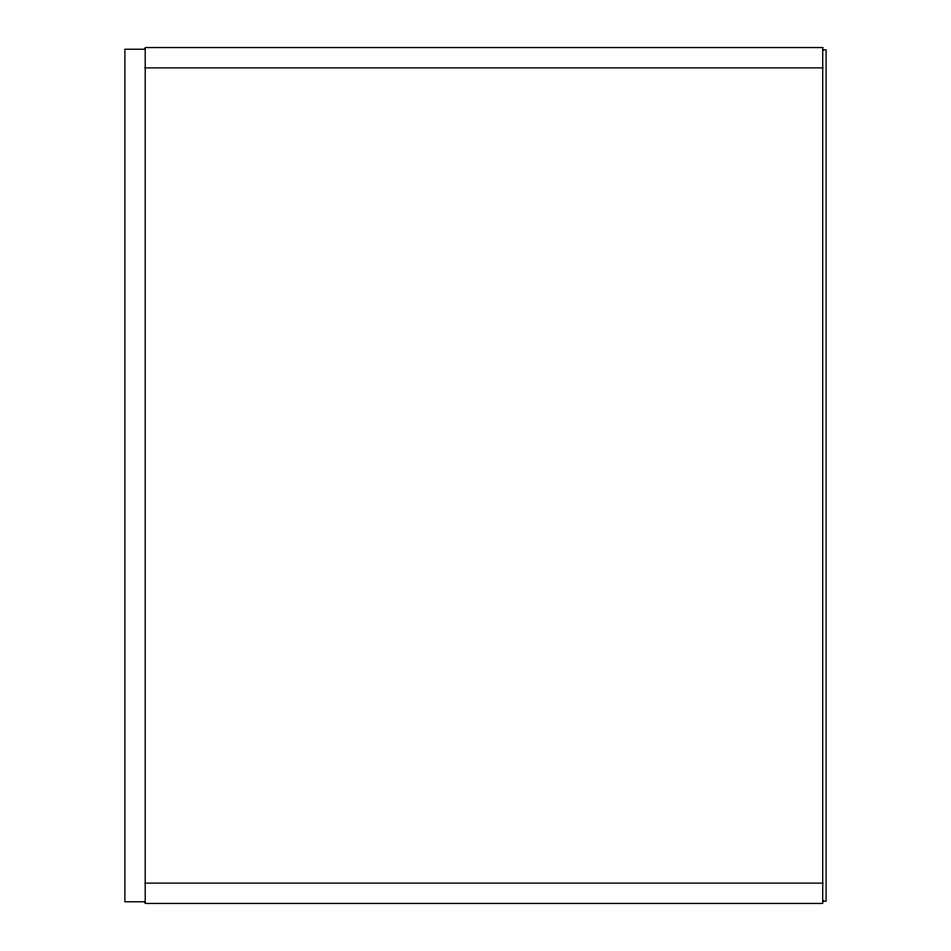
<?xml version="1.0" encoding="UTF-8"?>
<svg xmlns="http://www.w3.org/2000/svg" width="951" height="951" viewBox="0 0 951 951"><rect width="100%" height="100%" fill="white"/><g stroke="black" fill="none" stroke-linecap="round" stroke-linejoin="round"><path stroke-width="1.43" d="M145.218 49.238L124.902 49.238L124.902 901.762L145.218 901.762M822.71 49.809L826.098 49.809L826.098 901.191L822.71 901.191M145.218 67.878L822.71 67.878M145.218 883.122L822.71 883.122M822.71 47.55L145.218 47.55L145.218 903.45L822.71 903.45L822.71 47.55"/></g></svg>
